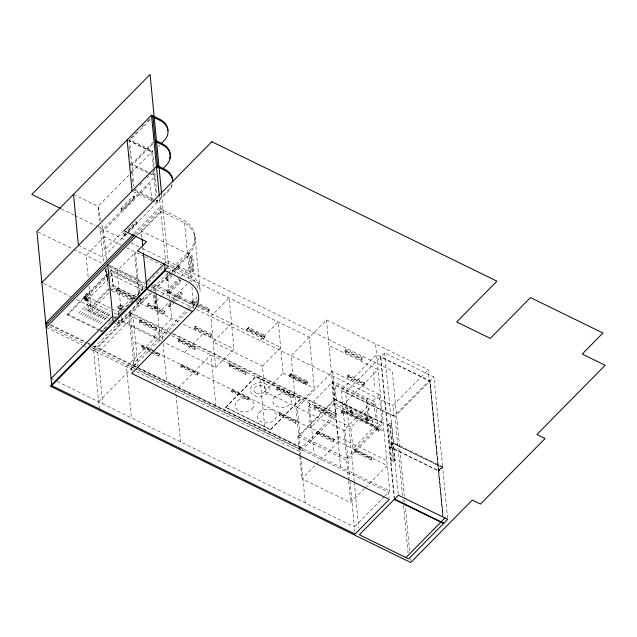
<?xml version="1.0" encoding="UTF-8"?>
<svg xmlns="http://www.w3.org/2000/svg" width="637" height="637" viewBox="0 0 637 637"><rect width="100%" height="100%" fill="white"/><g stroke="black" fill="none" stroke-linecap="round" stroke-linejoin="round"><path stroke-width="0.48" stroke-dasharray="3.19 2.39" d="M85.621 296.269C85.868 303.156 83.057 291.435 88.901 293.41C92.492 294.023 88.71 296.117 90.605 294.796M84.96 296.524L85.382 296.237L85.127 296.834A1.115 0.494 -23.2 0 1 85.987 297.336L85.605 297.654A1.115 0.494 -23.2 0 1 84.562 298.005L84.18 297.941A1.115 0.494 -23.2 0 1 85.079 296.842L85.35 296.882M85.087 298.036L86.035 297.925M85.788 296.786C85.708 294.525 89.761 293.609 89.769 295.138M85.39 300.935L84.036 298.371L86.043 297.734L85.35 297.065A1.115 0.494 -23.2 0 1 84.307 297.415L83.925 297.352A1.115 0.494 -23.2 0 1 84.825 296.253A1.115 0.494 -23.2 0 1 85.732 296.746L87.404 300.306L85.39 300.935L85.597 299.024L84.379 296.611M116.284 321.804L118.888 323.078L140.387 301.277L141.095 296.818M142.075 290.583L142.64 287.024L111.61 271.848L109.564 273.918M447.572 518.359L442.675 467.494L442.046 467.399L438.455 471.237L442.675 467.494L391.938 442.659L390.019 422.777L391.659 423.573L393.57 443.456L391.747 445.311L390.107 444.515L388.196 424.632L390.019 422.777M84.633 297.2L85.724 300.393L86.672 300.099L85.573 296.906L84.633 297.2L84.036 298.371L84.832 296.786L86.043 297.734M85.868 300.775L86.401 299.748L87.412 300.099A1.21 1.019 -35.8 0 0 87.03 298.753A1.21 1.019 -35.8 0 0 85.501 299.223A1.21 1.019 -35.8 0 0 85.613 300.648L86.13 300.831A1.21 1.019 -35.8 0 0 87.237 300.353M384.652 352.898L393.292 442.619L389.526 446.664L438.495 470.624L442.604 466.746L433.964 377.024L384.652 352.898L380.862 356.736L394.566 499.05M438.495 470.624L442.604 466.746L393.292 442.619M87.014 300.027L87.181 299.788A1.21 1.019 -35.8 0 0 86.807 298.442A1.21 1.019 -35.8 0 0 85.27 298.904A1.21 1.019 -35.8 0 0 85.382 300.33L85.907 300.521A1.21 1.019 -35.8 0 0 87.006 300.043M130.8 138.173L139.065 129.797M141.82 127.002L144.567 124.207M147.322 121.42L150.077 118.625M150.189 119.756L129.534 140.705L152.8 152.092M153.119 142.354L131.779 164.004L150.73 173.272M152.538 144.185L131.891 165.134L148.262 173.145M128.73 175.263L98.082 206.348L99.499 221.095M131.517 172.436L152.689 150.953L129.422 139.575L134.144 188.584M158.382 146.422L159.783 145.005M136.414 188.608L134.351 190.702L157.61 202.08L157.315 198.991M139.853 185.112L142.608 182.317M146.741 178.129L148.803 176.035M152.243 172.547L154.998 169.753M121.022 208.41L133.213 196.045L134.447 196.65L134.606 198.354L122.415 210.72L121.189 210.114L121.022 208.41L122.256 209.016L122.415 210.72M121.189 210.114L134.447 196.65M100.542 231.916L154.178 177.508M123.689 230.626L104.396 250.198L102.621 231.733L150.157 183.504L151.845 200.997M126.898 234.074L124.868 236.136L123.634 235.531L123.474 233.827L124.828 232.457M127.535 229.71L130.243 226.963M130.919 226.27L134.988 222.154M124.868 236.136L124.701 234.432L127.408 231.685M128.085 230.992L136.891 222.066L135.665 221.461L135.824 223.165L128.379 230.721M123.634 235.531L125.672 233.476M127.575 233.389L137.059 223.77L136.891 222.066M133.794 233.723L160.341 206.794L163 210.13L137.942 235.547M135.49 234.344L160.548 208.928L184.3 220.545A33.228 23.824 -5.5 0 1 188.552 251.949L191.418 281.753M137.066 235.228L160.763 211.197L184.515 222.815A33.228 23.824 -5.5 0 1 188.767 254.227L171.313 271.935M99.3 330.499L67.633 315.012L67.538 314.089L109.11 271.911M109.803 271.211L111.196 269.809L144.615 286.156M67.633 315.012L109.206 272.835M109.898 272.134L111.284 270.733L111.196 269.809M108.887 274.611L87.07 296.746L88.384 310.45L107.008 319.559M109.19 277.804L87.373 299.939L110.424 311.214M109.875 277.119L111.921 275.041L142.951 290.217L142.64 287.024L118.1 311.923L118.363 315.641M78.486 313.348L89.459 302.217M80.581 314.367L91.553 303.244M82.42 315.275L109.293 288.051L134.192 300.234M88.384 310.45L108.839 289.7M111.571 286.937L112.932 285.551L111.61 271.848L113.458 288.099L111.371 290.209M84.514 316.294L95.478 305.163M108.465 317.982L91.959 309.901L110.679 290.91M86.441 317.242L97.413 306.11M116.412 289.031L117.327 288.099L133.706 296.117L133.874 297.821L132.958 298.745L116.579 290.735L116.412 289.031L132.799 297.041L132.958 298.745M88.535 318.261L99.499 307.13M116.579 290.735L117.487 289.803L117.327 288.099M90.374 319.161L101.347 308.037M92.461 320.188L103.433 309.056M94.141 321.008L105.113 309.877M137.958 277.716L136.987 278.703L109.413 265.215M96.235 322.027L107.199 310.904M98.074 322.927L109.046 311.804M100.16 323.954L111.133 312.823M164.465 263.559L165.684 262.325L159.385 196.921M162.69 267.827L149.042 281.673L150.802 282.541M100.176 330.929L101.936 331.789L101.848 330.874L112.932 319.623M113.625 318.922L145.499 286.586L145.586 287.51L144.201 288.919M101.936 331.789L104.014 329.687M104.707 328.979L106.785 326.877M110.249 323.357L111.634 321.956M115.098 318.436L129.996 303.363M130.673 302.671L135.45 297.829M136.127 297.137L140.904 292.295M99.3 408.906L93.472 348.399L148.962 292.112M149.655 291.404L167.714 273.09M168.407 272.381L188.552 251.949L189.221 252.427L189.85 254.211L171.839 272.485M150.388 293.155L93.695 350.676A1.64 0.868 44.6 0 0 94.889 350.183A1.64 0.868 44.6 0 0 93.472 348.399M153.167 290.345L170.612 272.644M172.133 275.829L167.396 280.638L166.169 280.033L166.002 278.329L169.386 274.897M172.101 272.15L178.193 265.963L179.419 266.569L179.586 268.273L172.81 275.144M94.77 350.661L153.135 291.459M153.828 290.751L171.146 273.185M166.169 280.033L179.419 266.569M189.945 256.926L191.411 255.445L192.637 256.042L194.006 270.247L192.541 271.728L191.315 271.131L189.945 256.926L191.18 257.531L192.541 271.728M191.18 257.531L192.637 256.042M147.537 304.255L148.453 303.331L164.84 311.342L164.999 313.046L164.083 313.977L147.704 305.959L147.537 304.255L163.924 312.273L164.083 313.977M147.704 305.959L148.62 305.035L148.453 303.331M156.479 301.014L161.368 296.054M162.069 295.345L180.223 276.928M180.924 276.219L190.001 267.007M167.316 291.682L179.507 279.317L179.674 281.021L180.9 281.618L168.709 293.983L167.483 293.386L167.316 291.682L168.55 292.279L168.709 293.983M139.368 320.745L140.283 319.822L156.67 327.832L156.829 329.536L155.914 330.468L139.535 322.449L139.368 320.745L155.754 328.764L155.914 330.468M167.483 293.386L180.733 279.914L180.9 281.618M139.535 322.449L140.451 321.526L140.283 319.822M156.025 293.187L157.395 307.384L155.93 308.873L154.703 308.268L156.169 306.787L154.799 292.582M191.315 271.131L192.78 269.65L191.411 255.445M157.713 313.794L189.133 281.912M189.834 281.204L191.235 279.786M174.673 302.129L169.928 306.938L168.701 306.341L168.534 304.637L171.918 301.197M172.603 300.513L180.725 292.272L181.951 292.869L182.118 294.573L175.35 301.444M168.701 306.341L173.439 301.532M173.829 301.118L181.951 292.869M163.924 312.273L164.84 311.342M155.754 328.764L156.67 327.832M150.619 352.237L141.995 348.017L141.828 346.313L142.744 345.381L154.815 351.29M141.995 348.017L142.911 347.085L142.744 345.381M153.469 337.156L171.751 318.604L170.238 302.87M197.207 305.784L192.032 303.252L191.872 301.548L192.78 300.624L209.167 308.634L209.326 310.338L208.418 311.27L198.067 306.206M192.032 303.252L192.947 302.328L192.78 300.624M131.413 370.758L130.991 366.323L187.748 308.746M188.448 308.037L194.078 302.185A31.173 22.351 -5.5 0 0 197.494 295.242M98.616 401.804L193.696 305.354A33.228 23.824 -5.5 0 0 197.605 300.131M151.479 352.659L158.374 356.027L158.215 354.323L159.131 353.4L155.683 351.712M158.374 356.027L159.29 355.104L159.131 353.4M178.28 339.784L179.196 338.852L195.575 346.87L195.742 348.574L194.826 349.498L178.44 341.488L178.28 339.784L194.659 347.794L194.826 349.498M208.418 311.27L208.251 309.566L209.167 308.634M178.44 341.488L179.355 340.556L179.196 338.852M194.333 327.147L195.248 326.224L211.627 334.234L211.795 335.938L210.879 336.869L194.5 328.851L194.333 327.147L210.72 335.166L210.879 336.869M194.5 328.851L195.416 327.928L195.248 326.224M184.595 352.38L202.877 333.836M194.659 347.794L195.575 346.87M180.741 365.343L181.656 364.42L198.035 372.438L198.203 374.142L197.287 375.066L180.9 367.047L180.741 365.343L197.12 373.362L197.287 375.066M210.72 335.166L211.627 334.234M180.9 367.047L181.816 366.124L181.656 364.42M231.542 323.5L213.26 342.045L262.404 366.092L264.865 391.651L295.998 406.884L314.28 388.331L309.359 337.204L166.83 267.476M197.12 373.362L198.035 372.438M246.638 329.249L248.526 327.338L264.912 335.349L265.072 337.053L263.185 338.972L263.017 337.268L246.638 329.249L246.806 330.953L248.693 329.042L248.526 327.338M215.72 367.613L234.002 349.06L229.081 297.933L210.799 316.478L215.72 367.613L164.139 342.372M229.065 364.627L229.981 363.703L246.36 371.713L246.527 373.417L245.611 374.349L229.232 366.331L229.065 364.627L245.444 372.645L245.611 374.349M229.232 366.331L230.14 365.407L229.981 363.703M259.944 340.524L278.234 321.98L283.154 373.107L264.865 391.651M245.444 372.645L246.36 371.713M231.526 390.194L232.441 389.263L248.82 397.281L248.987 398.985L248.072 399.909L231.693 391.898L231.526 390.194L247.912 398.205L248.072 399.909M231.693 391.898L232.601 390.967L232.441 389.263M262.404 366.092L280.694 347.539L195.973 306.094M225.594 407.282L256.066 376.363L301.118 398.404L270.677 429.672L225.594 407.282L270.677 429.672M225.625 407.632L256.066 376.363M247.912 398.205L248.82 397.281M438.813 470.592L430.174 380.862L376.594 354.594L341.249 390.449L393.937 416.232L429.29 380.369L428.263 369.715L326.423 319.893L291.069 355.757L300.6 454.714M276.609 388.013L277.525 387.089L293.912 395.099L294.071 396.803L293.155 397.735L276.776 389.717L276.609 388.013L292.996 396.031L293.155 397.735M289.294 375.074L291.189 373.155L307.567 381.173L307.735 382.877L305.848 384.796L289.461 376.778L289.294 375.074L305.68 383.092L305.848 384.796M276.776 389.717L277.692 388.793L277.525 387.089M289.461 376.778L291.348 374.859L291.189 373.155M292.996 396.031L293.912 395.099M305.68 383.092L307.567 381.173M279.078 413.628L279.993 412.704L296.372 420.715L296.539 422.427L295.624 423.35L279.245 415.332L279.078 413.628L295.457 421.646L295.624 423.35M279.245 415.332L280.153 414.408L279.993 412.704M344.983 350.541L345.899 349.617L362.278 357.628L362.445 359.332L361.529 360.263L345.15 352.245L344.983 350.541L361.37 358.559L361.529 360.263M345.15 352.245L346.066 351.321L345.899 349.617M270.645 429.322L301.118 398.404M297.304 407.521L332.657 371.666L335.333 399.503L299.987 435.358L297.304 407.521L345.143 430.931L349.721 478.435M333.071 381.531L335.126 402.903L310.506 427.881L308.443 406.51L333.071 381.531L375.504 402.289L377.558 423.661L352.938 448.639L350.876 427.268L375.504 402.289M295.457 421.646L296.372 420.715M314.264 406.406L315.18 405.474L331.558 413.493L331.726 415.197L330.81 416.12L314.431 408.11L314.264 406.406L330.643 414.416L330.81 416.12M361.37 358.559L362.278 357.628M314.431 408.11L315.339 407.178L315.18 405.474M347.404 375.703L348.32 374.771L364.706 382.789L364.866 384.493L363.95 385.417L347.571 377.407L347.404 375.703L363.791 383.713L363.95 385.417M347.571 377.407L348.487 376.475L348.32 374.771M299.788 456.124L297.893 436.441L334.465 399.343L383.203 423.191L346.632 460.288L348.527 479.972M354.22 481.405L345.652 392.456L380.528 357.086L380.966 357.277L380.862 356.736M330.643 414.416L331.558 413.493M363.791 383.713L364.706 382.789M342.682 405.363L378.036 369.5L328.883 345.461M316.748 432.204L317.664 431.281L334.043 439.291L334.21 441.003L333.294 441.927L316.915 433.908L316.748 432.204L333.135 440.223L333.294 441.927M136.286 371.514L300.314 451.76L335.667 415.905A1.64 0.741 -63.9 0 0 336.535 413.779A1.64 0.741 -63.9 0 0 335.444 413.628L300.099 449.491L136.222 369.317M316.915 433.908L317.823 432.985L317.664 431.281M341.321 411.836L343.152 409.981L380.01 428.016L380.154 429.434L378.322 431.289L376.682 430.485L376.547 429.067L377.765 427.833L344.179 411.398L342.961 412.641L343.096 414.058L341.464 413.254L341.321 411.836L342.961 412.641M341.464 413.254L343.287 411.398M343.096 414.058L344.314 412.824L344.179 411.398M350.278 410.769L350.883 410.148M352.508 412.872L353.113 412.258M366.092 399.518L367.31 398.284L369.364 419.656L368.146 420.89L333.907 404.137L331.853 382.765L366.092 399.518L368.146 420.89M333.135 440.223L334.043 439.291M364.507 488.611L350.708 502.609L301.97 478.761L315.769 464.763M316.462 464.062L338.542 441.664L334.465 399.343M366.004 418.461L366.617 417.848M368.234 420.571L368.847 419.95M393.937 416.232L392.91 405.578L428.263 369.715M346.512 458.122L381.866 422.259L379.182 394.43L343.837 430.286L346.512 458.122L298.673 434.721M354.602 450.407L355.518 449.475L371.897 457.493L372.064 459.197L371.148 460.121L354.761 452.111L354.602 450.407L370.981 458.417L371.148 460.121M354.761 452.111L355.677 451.179L355.518 449.475M376.682 430.485L377.9 429.25L377.765 427.833M378.322 431.289L378.187 429.871L380.01 428.016M402.576 495.642L394.964 416.582L433.964 377.024M391.747 445.311L389.828 425.428L391.659 423.573M370.981 458.417L371.897 457.493M390.107 444.515L391.938 442.659M398.26 494.232L393.077 443.44L389.557 447.007L438.527 470.966M390.425 447.819L392.273 445.948L393.913 446.752L395.211 460.24L393.363 462.12L391.723 461.315L390.425 447.819L392.066 448.623L393.363 462.12M392.066 448.623L393.913 446.752M365.2 487.91L387.28 465.512L154.711 351.735M391.723 461.315L393.57 459.436L392.273 445.948M384.342 496.549L354.387 526.934L354.905 532.261M385.035 495.849L389.74 491.079L375.567 343.94M84.761 298.578L85.708 298.275M85.724 300.393L85.597 299.024L86.767 299.04M151.598 173.694L155.038 175.382M149.122 173.567L155.149 176.521M135.1 189.985L157.506 200.942L168.678 189.611A20.535 14.723 -5.5 0 0 172.101 184.252M133.372 191.689L151.471 200.544M152.331 200.966L156.638 203.068L156.352 200.122M134.606 198.354L133.38 197.749L133.213 196.045M135.824 223.165L137.059 223.77M73.51 194.325L98.082 206.348L101.028 220.681M188.767 254.227L141.263 230.984L141.924 237.864M123.474 233.827L124.701 234.432M192.78 269.65L194.006 270.247M61.287 208.848L73.781 214.956M74.672 215.394L95.192 225.434M96.083 225.864L124.629 239.831M130.88 242.888L138.906 246.814M142.473 248.565L392.265 370.774L404.352 496.287M179.586 268.273L178.36 267.675L178.193 265.963M165.684 262.325L189.444 273.95A33.228 23.824 -5.5 0 1 199.891 293.498M346.066 351.321L362.445 359.332M169.625 266.083L188.082 275.112L190.662 276.936A31.173 22.351 -5.5 0 1 197.884 288.911M121.269 245.189L104.372 236.916L101.816 224.503M126.604 247.801L144.201 256.408M145.069 256.83L161.607 264.92M166.002 278.329L167.228 278.934L167.396 280.638M182.118 294.573L180.892 293.976L180.725 292.272M348.487 376.475L364.866 384.493M78.431 245.452L103.003 257.475L103.982 262.253M248.693 329.042L265.072 337.053M191.872 301.548L197.908 304.502M198.768 304.924L208.251 309.566M192.947 302.328L195.535 303.594M196.395 304.016L209.326 310.338M154.337 284.261L193.154 303.26L193.839 310.354M331.344 371.021L380.496 395.067M169.291 293.044L195.081 305.656M146.184 282.111L148.827 283.401M152.347 285.121L193.696 305.354L191.801 285.687M107.741 264.984L144.695 283.067M145.57 283.497L148.214 284.787M151.733 286.507L155.253 288.227L160.174 339.354L119.7 319.559M37.83 231.86L72.682 248.908M73.574 249.346L102.987 263.734M109.206 266.784L145.061 284.325M151.208 287.327L195.678 309.088M196.57 309.518L392.91 405.578M111.284 270.733L145.586 287.51M168.534 304.637L169.768 305.234L169.928 306.938M345.652 392.456L394.964 416.582M112.932 285.551L135.984 296.826M139.527 298.562L143.962 300.728L143.405 294.995M156.169 306.787L157.395 307.384M117.487 289.803L133.874 297.821M148.62 305.035L164.999 313.046M195.416 327.928L211.795 335.938M291.348 374.859L307.735 382.877M113.458 288.099L135.179 298.721M136.047 299.151L140.387 301.277M135.084 300.664L179.753 322.521M183.313 324.265L234.002 349.06M283.154 373.107L314.28 388.331M388.196 424.632L389.828 425.428M334.027 398.858L383.171 422.904M110.989 290.345L108.314 289.039L106.331 268.392M111.873 290.775L132.329 300.783M135.888 302.527L139.447 304.263L138.97 299.35M335.126 402.903L377.558 423.661M335.245 407.513L383.984 431.353M344.314 412.824L377.9 429.25M376.547 429.067L378.187 429.871M129.725 312.257L170.167 332.044M173.742 333.788L336.344 413.341M335.444 413.628L128.825 312.544A1.64 0.741 -63.9 0 1 129.908 312.687A1.64 0.741 -63.9 0 1 129.04 314.813L133.961 365.941L136.422 367.143M393.077 443.44L442.046 467.399M256.106 376.722L301.158 398.762M129.04 314.813L168.064 333.907M171.64 335.651L335.667 415.905M140.451 321.526L156.829 329.536M179.355 340.556L195.742 348.574M230.14 365.407L246.527 373.417M277.692 388.793L294.071 396.803M315.339 407.178L331.726 415.197M308.443 406.51L350.876 427.268M113.967 312.95L118.402 315.116L118.1 311.923L87.07 296.746L91.959 309.901M112.661 316.111L116.181 317.839M43.65 283.425L70.452 296.539M76.711 299.605L110.575 316.167M118.578 320.085L163.247 341.942M393.57 459.436L395.211 460.24M107.892 319.989L111.435 321.725M114.986 323.461L119.414 325.626L118.864 319.893M338.056 436.695L386.794 460.543M135.601 342.38L153.843 351.305M141.828 346.313L151.319 350.955M154.767 352.635L158.215 354.323M142.911 347.085L153.254 352.15M154.122 352.572L159.29 355.104M181.816 366.124L198.203 374.142M232.601 390.967L248.987 398.985M355.677 451.179L372.064 459.197M280.153 414.408L296.539 422.427M317.823 432.985L334.21 441.003M67.538 314.089L98.329 329.146M99.205 329.576L101.848 330.874M297.893 436.441L346.632 460.288M133.428 363.846L135.187 364.706L130.259 313.579M51.135 324.942L87.349 342.658M88.232 343.088L90 343.956M93.535 345.684L136.27 366.594M137.162 367.023L301.93 447.636L299.892 447.357L138.492 368.401M138.93 368.369L389.74 491.079M50.219 325.212L86.775 343.096M87.667 343.534L137.6 367.963M130.991 366.323L135.203 368.385M136.844 369.181L388.522 492.313L389.032 497.64M49.304 326.797L85.525 344.513M91.704 347.539L135.331 368.879M46.182 327.434L82.253 345.079M83.136 345.509L86.656 347.229M90.175 348.949L132.711 369.763M51.103 378.561L53.747 379.851M57.266 381.571L354.387 526.934L349.817 479.43M87.404 300.306L86.536 298.729L86.672 300.099M85.836 296.309L86.091 296.898M85.326 296.316L85.876 297.447M83.821 297.256L84.243 297.957M105.599 268.695L107.542 279.046L105.567 269.435M105.36 268.941L108.314 283.274M438.885 471.332L443.225 516.328M442.779 515.612L429.84 381.205L380.528 357.086L394.04 497.417M429.784 381.157L442.779 516.153M404.734 500.236L404.925 502.219M405.021 503.206L409.687 551.634M410.347 558.545L410.539 560.528M402.958 499.599L403.149 501.574M403.532 505.531L408.102 552.964M373.306 372.04L374.604 385.528M354.315 482.392L358.695 527.85M341.249 390.449L345.143 430.931M348.622 480.951L350.708 502.609M326.423 319.893L340.588 467.032M309.256 403.062L314.176 454.109M300.696 455.694L305.242 502.888M299.884 457.111L301.97 478.761M260.111 379.015L265.024 430.063M215.879 406.016L210.958 354.889L175.605 390.752L175.892 393.698M194.779 235.276L199.922 288.68M184.515 222.815L189.444 273.95M188.082 275.112L188.6 280.439M161.607 194.086L168.359 264.251M167.396 273.377L169.856 298.936M152.689 150.953L156.941 195.081M175.987 394.685L180.526 441.879M153.23 167.674L151.717 151.94L128.451 140.562L128.642 142.529M153.605 171.608L155.977 196.188M162.658 339.696L161.806 330.842L126.46 366.705L131.381 417.832M163.04 343.63L166.727 381.969M155.93 308.873L154.568 294.668L153.334 294.071L154.703 308.268M142.776 246.71L143.341 252.61M129.016 146.462L129.303 149.408M129.773 154.329L130.251 159.242M130.625 163.176L130.911 166.122M131.389 171.042L131.668 173.989M132.146 178.909L132.52 182.843M139.471 293.442L135.498 252.148L117.216 270.693L121.189 311.995M139.949 298.363L140.419 303.276M134.518 253.136L138.595 295.417M137.966 366.96L133.141 316.82L97.787 352.675L102.708 403.802M122.312 306.508L122.408 307.496M121.659 316.908L122.137 321.828M118.275 307.122L118.371 308.117M106.546 259.538L104.372 236.916L86.083 255.469L88.264 278.082M99.977 226.016L103.003 257.475L168.789 190.75A20.535 14.723 -5.5 0 0 172.699 183.464M89.021 285.949L91.011 306.596M118.689 320.292L118.888 323.078M253.12 407.481L251.806 409.05A9.507 6.816 -5.5 0 1 239.122 410.945A9.507 6.816 -5.5 0 1 236.208 402.09A9.507 6.816 -5.5 0 1 248.39 398.658L250.492 399.503A9.507 6.816 -5.5 0 1 253.12 407.481M274.905 396.628L273.599 398.205A9.507 6.816 -5.5 0 0 276.219 406.183L278.321 407.027A9.507 6.816 -5.5 0 0 290.504 403.587A9.507 6.816 -5.5 0 0 287.598 394.733A9.507 6.816 -5.5 0 0 274.905 396.628M267.588 393.053L265.947 394.462A9.507 6.816 -5.5 0 1 254.418 395.521L252.563 394.422A9.507 6.816 -5.5 0 1 252.881 385.186A9.507 6.816 -5.5 0 1 265.677 384.007A9.507 6.816 -5.5 0 1 267.588 393.053M260.772 411.223L259.132 412.633A9.507 6.816 -5.5 0 0 261.043 421.67A9.507 6.816 -5.5 0 0 273.838 420.5A9.507 6.816 -5.5 0 0 274.157 411.255L272.294 410.164A9.507 6.816 -5.5 0 0 260.772 411.223M263.997 336.28L247.61 328.262L247.777 329.966L264.156 337.984L263.997 336.28M374.134 404.328L334.982 385.17L336.495 400.864L375.647 420.022L374.134 404.328M306.652 382.096L290.273 374.086L290.432 375.79L306.819 383.808L306.652 382.096M372.159 419.138L345.78 406.231L346.353 412.203L372.733 425.102L372.159 419.138M118.769 308.356A2.556 1.831 -5.5 0 0 122.83 306.907A2.556 1.831 -5.5 0 0 119.278 305.171A2.556 1.831 -5.5 0 0 118.769 308.356M119.071 308.053A2.046 1.465 -5.5 0 0 122.32 306.891A2.046 1.465 -5.5 0 0 119.485 305.497A2.046 1.465 -5.5 0 0 119.071 308.053M119.167 309.041A2.046 1.465 -5.5 0 0 122.415 307.886A2.046 1.465 -5.5 0 0 119.581 306.493A2.046 1.465 -5.5 0 0 119.167 309.041M350.231 411.518A1.537 0.812 44.6 0 0 352.333 412.999A1.537 0.812 44.6 0 0 351.608 410.945A1.537 0.812 44.6 0 0 350.231 411.518M350.844 410.897A1.537 0.812 44.6 0 0 352.946 412.378A1.537 0.812 44.6 0 0 352.221 410.332A1.537 0.812 44.6 0 0 350.844 410.897M365.805 419.17A1.744 0.924 44.6 0 0 368.186 420.85A1.744 0.924 44.6 0 0 367.366 418.525A1.744 0.924 44.6 0 0 365.805 419.17M365.957 419.21A1.537 0.812 44.6 0 0 368.059 420.691A1.537 0.812 44.6 0 0 367.342 418.644A1.537 0.812 44.6 0 0 365.957 419.21M366.57 418.597A1.537 0.812 44.6 0 0 368.672 420.078A1.537 0.812 44.6 0 0 367.947 418.023A1.537 0.812 44.6 0 0 366.57 418.597M350.079 411.478A1.744 0.924 44.6 0 0 352.46 413.158A1.744 0.924 44.6 0 0 351.64 410.833A1.744 0.924 44.6 0 0 350.079 411.478M256.432 393.268A5.892 4.228 -5.5 0 0 265.581 389.621A5.892 4.228 -5.5 0 0 257.125 385.918A5.892 4.228 -5.5 0 0 256.432 393.268"/><path stroke-width="0.96" d="M167.913 130.402A20.535 14.723 -5.5 0 0 159.656 119.167L151.518 115.186L36.938 231.422L51.788 385.664L355.072 534.037L389.207 499.416L131.676 373.425L194.763 309.279A31.173 22.351 -5.5 0 0 191.339 284.03L188.767 282.215L165.15 270.661L164.465 263.559L146.184 282.111M161.177 143.588L163.972 140.753A20.535 14.723 -5.5 0 0 159.768 120.305L152.936 116.969M41.859 282.549L156.439 166.321L164.577 170.294A20.535 14.723 -5.5 0 1 172.834 181.529M156.376 168.359L157.753 166.958L152.832 115.83M162.833 168.725L166.321 165.182A20.535 14.723 -5.5 0 0 162.117 144.734L155.293 141.398M133.093 234.432L45.76 323.031L47.791 323.301M45.96 325.157L134.789 235.045M46.182 327.434L136.374 235.937M51.103 378.561L112.661 316.111M51.788 385.664L165.15 270.661M394.231 499.392L359.356 534.769L408.667 558.896L443.543 523.518L443.44 522.985L443.878 523.176L447.668 519.338L398.356 495.212L394.231 499.392L443.543 523.518M405.952 557.566L440.82 522.189M441.154 521.846L444.944 518M155.181 140.259L162.005 143.596A20.535 14.723 -5.5 0 1 169.641 158.685M157.642 165.819L164.465 169.163A20.535 14.723 -5.5 0 1 172.723 180.398M60.396 208.41L31.85 194.444L150.085 74.497L161.511 193.099M192.621 311.597L146.868 289.214L143.436 253.598M394.566 499.05L443.878 523.176M151.518 115.186L159.298 195.933M142.019 238.843L142.68 245.731M127.137 139.917L132.066 191.044M107.741 264.984L113.259 322.33M73.51 194.325L78.431 245.452M211.858 141.709L124.096 230.737L146.566 241.726L137.425 251.002L168.55 266.226L50.315 386.173L410.73 562.503L472.288 500.053L480.481 504.066L545.081 438.527L536.895 434.522L605.15 365.28L582.218 354.061L602.936 333.032L530.502 297.598L490.275 338.406L456.689 321.972L496.916 281.164L211.858 141.709"/></g></svg>
